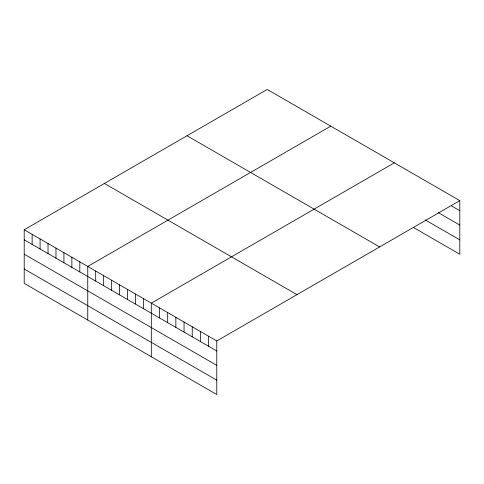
<?xml version="1.0" encoding="UTF-8"?>
<svg xmlns="http://www.w3.org/2000/svg" width="484" height="484" viewBox="0 0 484 484"><rect width="100%" height="100%" fill="white"/><g stroke="black" fill="none" stroke-linecap="round" stroke-linejoin="round"><path stroke-width="0.73" d="M459.8 200.642L216.784 340.948L216.784 394.545L24.2 283.358L24.2 229.755L267.216 89.455L459.8 200.642L459.8 254.245L413.209 227.341M330.766 126.149L87.755 266.448L87.755 320.051M394.321 162.836L151.304 303.141L151.304 356.744M451.614 205.978L459.8 210.703M438.395 212.712L459.8 225.072M425.17 219.881L459.8 239.876M187.018 135.756L379.607 246.943M104.393 183.46L296.982 294.647M24.2 229.755L216.784 340.948M24.2 239.816L216.784 351.003M24.2 254.185L216.784 365.372M24.2 268.989L216.784 380.176M208.598 336.223L208.598 346.278M200.412 331.492L200.412 341.553M192.233 326.767L192.233 336.828M184.047 322.041L184.047 332.103M175.861 317.316L175.861 327.378M167.676 312.591L167.676 322.653M159.49 307.866L159.49 317.928M143.361 298.555L143.361 308.617M135.417 293.969L135.417 304.031M127.473 289.384L127.473 299.445M119.53 284.798L119.53 294.853M111.586 280.212L111.586 290.267M103.643 275.62L103.643 285.681M95.699 271.034L95.699 281.095M79.812 261.862L79.812 271.923M71.862 257.276L71.862 267.337M63.918 252.69L63.918 262.752M55.975 248.104L55.975 258.166M48.031 243.519L48.031 253.58M40.087 238.933L40.087 248.988M32.144 234.347L32.144 244.402"/></g></svg>
